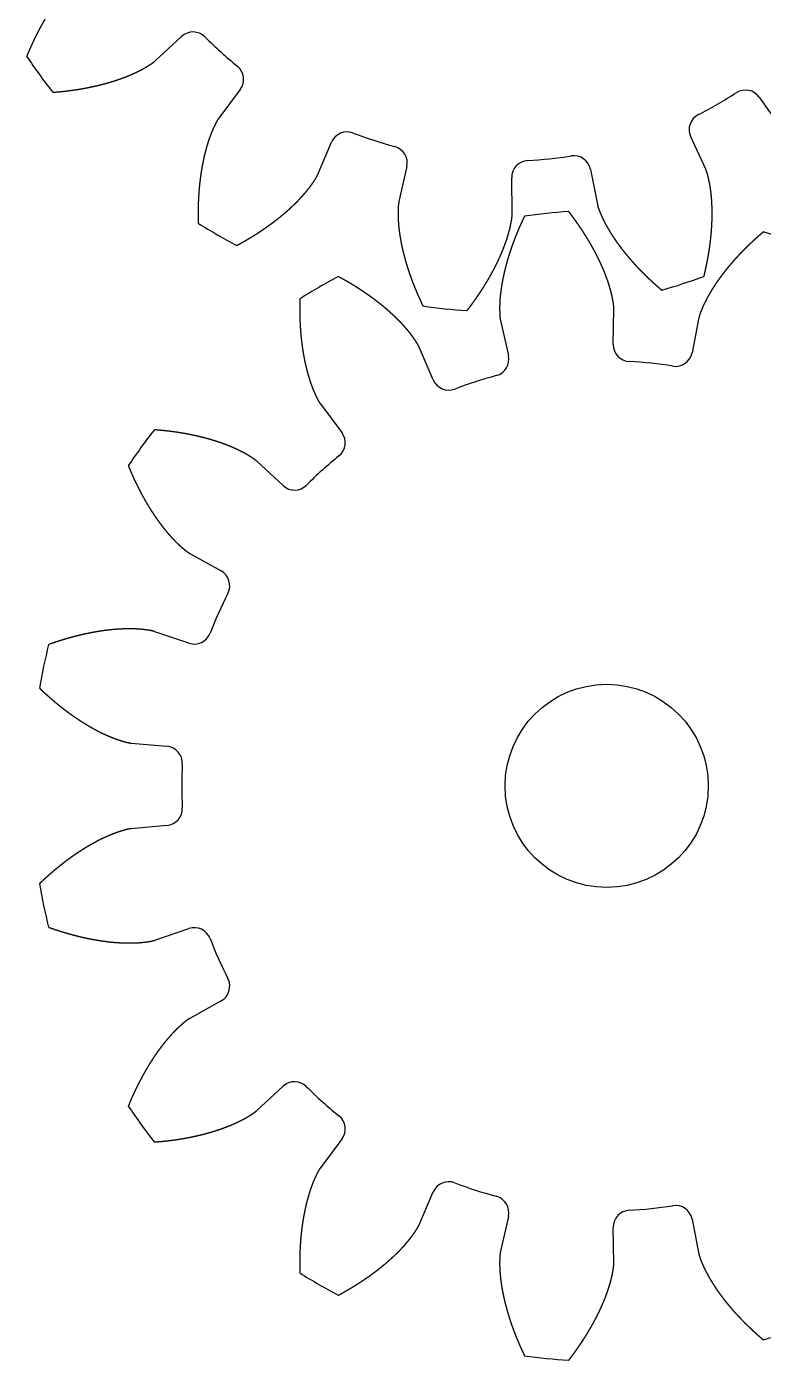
# Model space of a CAD drawing. Header units: inches. Extents: x 0 to 775, y -63 to 305.
# Drawn here: x 671.19 to 692.95, y -59.03 to -19.65 of the extents above; entities that cross this region are included whole.
import ezdxf

# ---------------------------------------------------------------- set-up
doc = ezdxf.new("R2010")
doc.units = ezdxf.units.IN
doc.header["$MEASUREMENT"] = 0

msp = doc.modelspace()

# ---------------------------------------------------------------- linework, layer by layer
at = {"color": 1}
for p, q in [((674.988, -20.654), (675.763, -19.936)), ((677.5, -21.5), (676.867, -22.346)), ((692.827, -21.729), (693.435, -22.593)), ((679.781, -24.028), (680.197, -23.057)), ((691.246, -23.857), (690.802, -22.898)), ((682.42, -23.779), (682.186, -24.809)), ((687.841, -23.86), (688.046, -24.896)), ((685.531, -25.161), (685.516, -24.105)), ((685.186, -28.325), (685.42, -29.355)), ((688.516, -29.029), (688.531, -27.973)), ((691.046, -28.237), (690.841, -29.274)), ((683.197, -30.077), (682.781, -29.106)), ((679.867, -30.788), (680.5, -31.634)), ((678.763, -33.198), (677.988, -32.48)), ((676.011, -35.202), (676.933, -35.717)), ((675.982, -37.852), (674.982, -37.512)), ((674.283, -40.803), (675.335, -40.898)), ((675.335, -43.236), (674.283, -43.331)), ((674.982, -46.622), (675.982, -46.281)), ((676.933, -48.417), (676.011, -48.932)), ((677.988, -51.654), (678.763, -50.936)), ((680.5, -52.5), (679.867, -53.346)), ((682.781, -55.028), (683.197, -54.057)), ((685.42, -54.779), (685.186, -55.809)), ((688.531, -56.161), (688.516, -55.105)), ((690.841, -54.86), (691.046, -55.896))]:
    msp.add_line(p, q, dxfattribs=at)
msp.add_circle((688.321, -42.067), 3, dxfattribs=at)
for centre, radius, start, end in [((676.103, -20.303), 0.5, 45.0534, 132.8103), ((685.321, -11.067), 12.549, 225.0534, 230.9466), ((685.321, -11.067), 17, 213.7877, 218.2123), ((677.1, -21.2), 0.5, 323.1897, 50.9466), ((685.321, -11.067), 12.549, 297.0534, 302.9466), ((692.418, -22.018), 0.5, 35.1897, 122.9466), ((691.256, -22.688), 0.5, 117.0534, 204.8103), ((680.656, -23.254), 0.5, 69.0534, 156.8103), ((685.321, -11.067), 12.549, 249.0534, 254.9466), ((681.932, -23.668), 0.5, 347.1897, 74.9466), ((686.016, -24.098), 0.5, 93.0534, 180.8103), ((685.321, -11.067), 12.549, 273.0534, 278.9466), ((687.351, -23.957), 0.5, 11.1897, 98.9466), ((688.321, -42.067), 17, 93.7877, 98.2123), ((685.321, -11.067), 17, 237.7877, 242.2123), ((688.321, -42.067), 17, 69.7877, 74.2123), ((688.321, -42.067), 17, 117.7877, 122.2123), ((685.321, -11.067), 17, 285.7877, 290.2123), ((685.321, -11.067), 17, 261.7877, 266.2123), ((689.016, -29.036), 0.5, 179.1897, 266.9466), ((684.932, -29.466), 0.5, 285.0534, 12.8103), ((688.321, -42.067), 12.549, 81.0534, 86.9466), ((690.351, -29.177), 0.5, 261.0534, 348.8103), ((683.656, -29.88), 0.5, 203.1897, 290.9466), ((688.321, -42.067), 12.549, 105.0534, 110.9466), ((688.321, -42.067), 17, 141.7877, 146.2123), ((680.1, -31.933), 0.5, 309.0534, 36.8103), ((688.321, -42.067), 12.549, 129.0534, 134.9466), ((679.103, -32.831), 0.5, 227.1897, 314.9466), ((676.689, -36.154), 0.5, 333.0534, 60.8103), ((688.321, -42.067), 12.549, 153.0534, 158.9466), ((676.143, -37.379), 0.5, 251.1897, 338.9466), ((688.321, -42.067), 17, 165.7877, 170.2123), ((675.289, -41.396), 0.5, 357.0534, 84.8103), ((688.321, -42.067), 12.549, 177.0534, 182.9466), ((675.289, -42.738), 0.5, 275.1897, 2.9466), ((688.321, -42.067), 17, 189.7877, 194.2123), ((676.143, -46.755), 0.5, 21.0534, 108.8103), ((688.321, -42.067), 12.549, 201.0534, 206.9466), ((676.689, -47.98), 0.5, 299.1897, 26.9466), ((679.103, -51.303), 0.5, 45.0534, 132.8103), ((688.321, -42.067), 12.549, 225.0534, 230.9466), ((688.321, -42.067), 17, 213.7877, 218.2123), ((680.1, -52.2), 0.5, 323.1897, 50.9466), ((683.656, -54.254), 0.5, 69.0534, 156.8103), ((688.321, -42.067), 12.549, 249.0534, 254.9466), ((684.932, -54.668), 0.5, 347.1897, 74.9466), ((689.016, -55.098), 0.5, 93.0534, 180.8103), ((688.321, -42.067), 12.549, 273.0534, 278.9466), ((690.351, -54.957), 0.5, 11.1897, 98.9466), ((688.321, -42.067), 17, 237.7877, 242.2123), ((688.321, -42.067), 17, 285.7877, 290.2123), ((688.321, -42.067), 17, 261.7877, 266.2123)]:
    msp.add_arc(centre, radius, start, end, dxfattribs=at)
for points in [[(673.011, -17.932), (673.003, -17.936), (672.988, -17.945), (672.966, -17.958), (672.938, -17.977), (672.903, -18.003), (672.87, -18.03), (672.837, -18.057), (672.804, -18.085), (672.771, -18.114), (672.738, -18.142), (672.706, -18.171), (672.674, -18.2), (672.642, -18.23), (672.611, -18.261), (672.58, -18.292), (672.549, -18.324), (672.519, -18.356), (672.489, -18.388), (672.459, -18.42), (672.429, -18.453), (672.4, -18.486), (672.371, -18.52), (672.342, -18.554), (672.313, -18.588), (672.285, -18.623), (672.257, -18.657), (672.229, -18.693), (672.201, -18.728), (672.173, -18.764), (672.146, -18.8), (672.119, -18.836), (672.092, -18.873), (672.066, -18.909), (672.039, -18.946), (672.013, -18.984), (671.987, -19.021), (671.962, -19.059), (671.936, -19.097), (671.911, -19.136), (671.886, -19.174), (671.861, -19.213), (671.836, -19.252), (671.812, -19.291), (671.788, -19.331), (671.764, -19.371), (671.74, -19.411), (671.716, -19.451), (671.693, -19.491), (671.67, -19.532), (671.647, -19.573), (671.624, -19.614), (671.601, -19.655), (671.579, -19.697), (671.557, -19.738), (671.535, -19.78), (671.513, -19.822), (671.491, -19.864), (671.47, -19.907), (671.449, -19.95), (671.428, -19.992), (671.407, -20.035), (671.387, -20.079), (671.366, -20.122), (671.346, -20.166), (671.326, -20.21), (671.307, -20.253), (671.287, -20.298), (671.268, -20.342), (671.249, -20.386), (671.23, -20.431), (671.215, -20.467), (671.204, -20.494), (671.196, -20.512), (671.193, -20.521)], [(671.964, -21.583), (671.974, -21.582), (671.993, -21.581), (672.022, -21.578), (672.061, -21.575), (672.109, -21.571), (672.157, -21.567), (672.206, -21.562), (672.254, -21.557), (672.302, -21.552), (672.349, -21.546), (672.397, -21.541), (672.445, -21.535), (672.492, -21.529), (672.539, -21.522), (672.587, -21.515), (672.634, -21.508), (672.681, -21.501), (672.728, -21.494), (672.774, -21.486), (672.821, -21.478), (672.867, -21.47), (672.914, -21.462), (672.96, -21.453), (673.006, -21.444), (673.052, -21.435), (673.098, -21.425), (673.143, -21.415), (673.189, -21.405), (673.234, -21.395), (673.28, -21.385), (673.325, -21.374), (673.37, -21.363), (673.414, -21.351), (673.459, -21.34), (673.503, -21.328), (673.548, -21.315), (673.592, -21.303), (673.636, -21.29), (673.679, -21.277), (673.723, -21.264), (673.767, -21.25), (673.81, -21.236), (673.853, -21.222), (673.896, -21.208), (673.938, -21.193), (673.981, -21.178), (674.023, -21.162), (674.065, -21.147), (674.107, -21.131), (674.149, -21.114), (674.19, -21.098), (674.231, -21.081), (674.272, -21.063), (674.313, -21.045), (674.353, -21.027), (674.393, -21.009), (674.433, -20.99), (674.473, -20.971), (674.512, -20.952), (674.552, -20.932), (674.59, -20.912), (674.629, -20.891), (674.666, -20.87), (674.704, -20.848), (674.741, -20.825), (674.778, -20.803), (674.815, -20.78), (674.851, -20.757), (674.887, -20.734), (674.922, -20.709), (674.949, -20.688), (674.969, -20.671), (674.982, -20.66), (674.988, -20.654)], [(676.867, -22.346), (676.862, -22.353), (676.852, -22.366), (676.837, -22.388), (676.819, -22.417), (676.798, -22.454), (676.778, -22.492), (676.759, -22.531), (676.741, -22.57), (676.722, -22.609), (676.704, -22.648), (676.686, -22.688), (676.669, -22.728), (676.652, -22.768), (676.636, -22.809), (676.62, -22.85), (676.605, -22.891), (676.59, -22.933), (676.576, -22.974), (676.562, -23.016), (676.548, -23.058), (676.535, -23.101), (676.522, -23.143), (676.509, -23.186), (676.497, -23.229), (676.485, -23.272), (676.473, -23.315), (676.462, -23.359), (676.451, -23.402), (676.441, -23.446), (676.43, -23.49), (676.42, -23.534), (676.411, -23.578), (676.402, -23.623), (676.393, -23.667), (676.384, -23.712), (676.375, -23.757), (676.367, -23.802), (676.36, -23.847), (676.352, -23.893), (676.345, -23.938), (676.338, -23.984), (676.331, -24.029), (676.325, -24.075), (676.319, -24.121), (676.313, -24.167), (676.308, -24.213), (676.302, -24.26), (676.297, -24.306), (676.293, -24.353), (676.288, -24.399), (676.284, -24.446), (676.28, -24.493), (676.277, -24.54), (676.274, -24.587), (676.271, -24.634), (676.268, -24.682), (676.265, -24.729), (676.263, -24.776), (676.261, -24.824), (676.259, -24.872), (676.258, -24.919), (676.257, -24.967), (676.256, -25.015), (676.255, -25.063), (676.255, -25.111), (676.255, -25.16), (676.255, -25.208), (676.255, -25.256), (676.256, -25.305), (676.257, -25.353), (676.258, -25.392), (676.258, -25.421), (676.259, -25.441), (676.259, -25.45)], [(691.195, -27.02), (691.197, -27.011), (691.202, -26.992), (691.209, -26.963), (691.217, -26.925), (691.228, -26.878), (691.239, -26.831), (691.25, -26.784), (691.26, -26.737), (691.27, -26.689), (691.279, -26.642), (691.288, -26.595), (691.298, -26.548), (691.306, -26.501), (691.315, -26.454), (691.323, -26.407), (691.331, -26.36), (691.339, -26.313), (691.346, -26.266), (691.353, -26.22), (691.36, -26.173), (691.367, -26.126), (691.373, -26.079), (691.379, -26.033), (691.385, -25.986), (691.39, -25.94), (691.395, -25.893), (691.4, -25.847), (691.405, -25.8), (691.409, -25.754), (691.413, -25.708), (691.416, -25.661), (691.42, -25.615), (691.423, -25.569), (691.425, -25.523), (691.428, -25.477), (691.43, -25.431), (691.432, -25.385), (691.433, -25.34), (691.434, -25.294), (691.435, -25.248), (691.436, -25.203), (691.436, -25.158), (691.435, -25.112), (691.435, -25.067), (691.434, -25.022), (691.433, -24.977), (691.431, -24.932), (691.429, -24.887), (691.427, -24.842), (691.424, -24.798), (691.421, -24.753), (691.418, -24.709), (691.414, -24.664), (691.41, -24.62), (691.405, -24.576), (691.4, -24.532), (691.394, -24.489), (691.389, -24.445), (691.382, -24.401), (691.376, -24.358), (691.368, -24.315), (691.36, -24.272), (691.352, -24.229), (691.342, -24.187), (691.333, -24.145), (691.323, -24.103), (691.313, -24.061), (691.302, -24.019), (691.291, -23.977), (691.278, -23.936), (691.266, -23.904), (691.256, -23.88), (691.249, -23.865), (691.246, -23.857)], [(677.396, -26.107), (677.404, -26.102), (677.422, -26.093), (677.447, -26.079), (677.481, -26.06), (677.524, -26.037), (677.566, -26.013), (677.608, -25.989), (677.65, -25.965), (677.692, -25.941), (677.733, -25.916), (677.774, -25.892), (677.815, -25.867), (677.856, -25.842), (677.897, -25.817), (677.937, -25.792), (677.978, -25.766), (678.018, -25.741), (678.057, -25.715), (678.097, -25.689), (678.136, -25.663), (678.175, -25.636), (678.214, -25.61), (678.253, -25.583), (678.291, -25.556), (678.33, -25.529), (678.368, -25.501), (678.405, -25.474), (678.443, -25.446), (678.48, -25.418), (678.517, -25.39), (678.554, -25.362), (678.59, -25.334), (678.627, -25.305), (678.663, -25.276), (678.698, -25.247), (678.734, -25.218), (678.769, -25.189), (678.804, -25.159), (678.839, -25.13), (678.873, -25.1), (678.907, -25.07), (678.941, -25.039), (678.975, -25.009), (679.008, -24.978), (679.041, -24.947), (679.074, -24.916), (679.106, -24.885), (679.138, -24.853), (679.17, -24.822), (679.201, -24.79), (679.232, -24.758), (679.263, -24.726), (679.293, -24.693), (679.323, -24.66), (679.353, -24.627), (679.382, -24.594), (679.411, -24.561), (679.439, -24.527), (679.468, -24.494), (679.495, -24.46), (679.522, -24.425), (679.549, -24.391), (679.575, -24.356), (679.6, -24.321), (679.625, -24.285), (679.65, -24.249), (679.674, -24.214), (679.698, -24.178), (679.721, -24.142), (679.743, -24.105), (679.759, -24.075), (679.77, -24.051), (679.777, -24.036), (679.781, -24.028)], [(682.186, -24.809), (682.184, -24.818), (682.18, -24.834), (682.175, -24.86), (682.171, -24.894), (682.167, -24.936), (682.164, -24.979), (682.162, -25.022), (682.161, -25.065), (682.16, -25.109), (682.159, -25.152), (682.159, -25.196), (682.16, -25.239), (682.161, -25.283), (682.163, -25.326), (682.165, -25.37), (682.168, -25.414), (682.171, -25.458), (682.175, -25.502), (682.179, -25.546), (682.184, -25.59), (682.189, -25.634), (682.194, -25.678), (682.2, -25.722), (682.206, -25.766), (682.213, -25.811), (682.22, -25.855), (682.228, -25.899), (682.235, -25.943), (682.243, -25.988), (682.252, -26.032), (682.261, -26.077), (682.27, -26.121), (682.28, -26.165), (682.29, -26.21), (682.3, -26.254), (682.31, -26.299), (682.321, -26.343), (682.333, -26.387), (682.344, -26.432), (682.356, -26.476), (682.368, -26.521), (682.381, -26.565), (682.394, -26.61), (682.407, -26.654), (682.42, -26.699), (682.434, -26.743), (682.448, -26.788), (682.463, -26.832), (682.477, -26.876), (682.492, -26.921), (682.507, -26.965), (682.523, -27.01), (682.539, -27.054), (682.555, -27.098), (682.571, -27.143), (682.588, -27.187), (682.605, -27.231), (682.622, -27.275), (682.64, -27.32), (682.658, -27.364), (682.676, -27.408), (682.694, -27.452), (682.713, -27.497), (682.732, -27.541), (682.751, -27.585), (682.771, -27.629), (682.79, -27.673), (682.81, -27.717), (682.831, -27.761), (682.851, -27.805), (682.868, -27.84), (682.88, -27.866), (682.889, -27.884), (682.893, -27.893)], [(684.198, -28.03), (684.204, -28.022), (684.216, -28.007), (684.234, -27.984), (684.257, -27.953), (684.287, -27.914), (684.316, -27.875), (684.344, -27.836), (684.373, -27.797), (684.401, -27.758), (684.429, -27.719), (684.457, -27.68), (684.484, -27.64), (684.511, -27.601), (684.538, -27.562), (684.565, -27.522), (684.591, -27.482), (684.617, -27.443), (684.643, -27.403), (684.669, -27.363), (684.694, -27.323), (684.719, -27.283), (684.744, -27.243), (684.768, -27.203), (684.792, -27.163), (684.816, -27.122), (684.84, -27.082), (684.863, -27.041), (684.886, -27.001), (684.909, -26.96), (684.931, -26.92), (684.953, -26.879), (684.975, -26.838), (684.997, -26.797), (685.018, -26.756), (685.039, -26.715), (685.059, -26.674), (685.08, -26.633), (685.1, -26.592), (685.119, -26.55), (685.138, -26.509), (685.157, -26.468), (685.176, -26.426), (685.194, -26.385), (685.212, -26.343), (685.23, -26.302), (685.247, -26.26), (685.264, -26.218), (685.28, -26.177), (685.296, -26.135), (685.312, -26.093), (685.327, -26.051), (685.342, -26.009), (685.357, -25.967), (685.371, -25.925), (685.384, -25.883), (685.397, -25.841), (685.41, -25.798), (685.423, -25.756), (685.435, -25.714), (685.446, -25.672), (685.457, -25.629), (685.467, -25.587), (685.477, -25.544), (685.485, -25.502), (685.494, -25.459), (685.502, -25.417), (685.51, -25.374), (685.517, -25.332), (685.523, -25.289), (685.528, -25.247), (685.531, -25.212), (685.531, -25.187), (685.531, -25.169), (685.531, -25.161)], [(688.531, -27.973), (688.531, -27.965), (688.531, -27.947), (688.531, -27.922), (688.528, -27.887), (688.523, -27.845), (688.517, -27.802), (688.51, -27.76), (688.502, -27.717), (688.494, -27.675), (688.485, -27.632), (688.477, -27.59), (688.467, -27.547), (688.457, -27.505), (688.446, -27.462), (688.435, -27.42), (688.423, -27.378), (688.41, -27.336), (688.397, -27.293), (688.384, -27.251), (688.371, -27.209), (688.357, -27.167), (688.342, -27.125), (688.327, -27.083), (688.312, -27.041), (688.296, -26.999), (688.28, -26.957), (688.264, -26.916), (688.247, -26.874), (688.23, -26.832), (688.212, -26.791), (688.194, -26.749), (688.176, -26.708), (688.157, -26.666), (688.138, -26.625), (688.119, -26.583), (688.1, -26.542), (688.08, -26.501), (688.059, -26.46), (688.039, -26.419), (688.018, -26.378), (687.997, -26.337), (687.975, -26.296), (687.953, -26.255), (687.931, -26.214), (687.909, -26.174), (687.886, -26.133), (687.863, -26.093), (687.84, -26.052), (687.816, -26.012), (687.792, -25.971), (687.768, -25.931), (687.744, -25.891), (687.719, -25.851), (687.694, -25.811), (687.669, -25.771), (687.643, -25.731), (687.617, -25.691), (687.591, -25.651), (687.565, -25.612), (687.538, -25.572), (687.511, -25.533), (687.484, -25.493), (687.457, -25.454), (687.429, -25.415), (687.401, -25.376), (687.373, -25.337), (687.344, -25.298), (687.316, -25.259), (687.287, -25.22), (687.257, -25.181), (687.234, -25.15), (687.216, -25.127), (687.204, -25.112), (687.198, -25.104)], [(688.046, -24.896), (688.048, -24.905), (688.051, -24.922), (688.057, -24.947), (688.067, -24.98), (688.081, -25.02), (688.096, -25.061), (688.112, -25.101), (688.128, -25.141), (688.145, -25.181), (688.162, -25.22), (688.179, -25.26), (688.197, -25.3), (688.216, -25.339), (688.236, -25.378), (688.256, -25.417), (688.276, -25.456), (688.297, -25.495), (688.318, -25.534), (688.34, -25.572), (688.362, -25.61), (688.385, -25.649), (688.407, -25.687), (688.431, -25.725), (688.454, -25.763), (688.479, -25.8), (688.503, -25.838), (688.528, -25.875), (688.553, -25.913), (688.578, -25.95), (688.604, -25.987), (688.63, -26.024), (688.657, -26.06), (688.684, -26.097), (688.711, -26.134), (688.738, -26.17), (688.766, -26.206), (688.794, -26.243), (688.822, -26.279), (688.851, -26.314), (688.88, -26.35), (688.909, -26.386), (688.939, -26.421), (688.969, -26.457), (688.999, -26.492), (689.029, -26.527), (689.06, -26.562), (689.091, -26.597), (689.122, -26.632), (689.153, -26.666), (689.185, -26.701), (689.217, -26.735), (689.249, -26.769), (689.282, -26.803), (689.315, -26.837), (689.348, -26.871), (689.381, -26.905), (689.415, -26.938), (689.448, -26.972), (689.482, -27.005), (689.517, -27.038), (689.551, -27.071), (689.586, -27.104), (689.621, -27.137), (689.656, -27.17), (689.692, -27.202), (689.727, -27.234), (689.763, -27.267), (689.8, -27.299), (689.836, -27.331), (689.873, -27.362), (689.902, -27.388), (689.924, -27.407), (689.939, -27.419), (689.947, -27.426)], [(685.893, -25.241), (685.889, -25.25), (685.88, -25.268), (685.868, -25.294), (685.851, -25.329), (685.831, -25.373), (685.81, -25.417), (685.79, -25.461), (685.771, -25.505), (685.751, -25.549), (685.732, -25.593), (685.713, -25.637), (685.694, -25.682), (685.676, -25.726), (685.658, -25.77), (685.64, -25.814), (685.622, -25.858), (685.605, -25.903), (685.588, -25.947), (685.571, -25.991), (685.555, -26.036), (685.539, -26.08), (685.523, -26.124), (685.507, -26.169), (685.492, -26.213), (685.477, -26.258), (685.463, -26.302), (685.448, -26.346), (685.434, -26.391), (685.42, -26.435), (685.407, -26.48), (685.394, -26.524), (685.381, -26.569), (685.368, -26.613), (685.356, -26.658), (685.344, -26.702), (685.333, -26.746), (685.321, -26.791), (685.31, -26.835), (685.3, -26.88), (685.29, -26.924), (685.28, -26.969), (685.27, -27.013), (685.261, -27.057), (685.252, -27.102), (685.243, -27.146), (685.235, -27.19), (685.228, -27.235), (685.22, -27.279), (685.213, -27.323), (685.206, -27.367), (685.2, -27.412), (685.194, -27.456), (685.189, -27.5), (685.184, -27.544), (685.179, -27.588), (685.175, -27.632), (685.171, -27.676), (685.168, -27.72), (685.165, -27.764), (685.163, -27.807), (685.161, -27.851), (685.16, -27.895), (685.159, -27.938), (685.159, -27.982), (685.16, -28.025), (685.161, -28.068), (685.162, -28.112), (685.164, -28.155), (685.167, -28.198), (685.171, -28.24), (685.175, -28.274), (685.18, -28.3), (685.184, -28.316), (685.186, -28.325)], [(692.947, -25.708), (692.939, -25.715), (692.924, -25.727), (692.902, -25.746), (692.873, -25.771), (692.836, -25.803), (692.8, -25.835), (692.763, -25.867), (692.727, -25.899), (692.692, -25.932), (692.656, -25.964), (692.621, -25.997), (692.586, -26.03), (692.551, -26.063), (692.517, -26.096), (692.482, -26.129), (692.448, -26.162), (692.415, -26.195), (692.381, -26.229), (692.348, -26.263), (692.315, -26.296), (692.282, -26.33), (692.249, -26.365), (692.217, -26.399), (692.185, -26.433), (692.153, -26.468), (692.122, -26.502), (692.091, -26.537), (692.06, -26.572), (692.029, -26.607), (691.999, -26.642), (691.969, -26.677), (691.939, -26.713), (691.909, -26.748), (691.88, -26.784), (691.851, -26.819), (691.822, -26.855), (691.794, -26.891), (691.766, -26.928), (691.738, -26.964), (691.711, -27), (691.684, -27.037), (691.657, -27.073), (691.63, -27.11), (691.604, -27.147), (691.578, -27.184), (691.553, -27.221), (691.528, -27.259), (691.503, -27.296), (691.479, -27.334), (691.454, -27.371), (691.431, -27.409), (691.407, -27.447), (691.385, -27.485), (691.362, -27.523), (691.34, -27.562), (691.318, -27.6), (691.297, -27.639), (691.276, -27.678), (691.256, -27.716), (691.236, -27.755), (691.216, -27.795), (691.197, -27.834), (691.179, -27.874), (691.162, -27.913), (691.145, -27.953), (691.128, -27.993), (691.112, -28.033), (691.096, -28.073), (691.081, -28.114), (691.067, -28.154), (691.057, -28.187), (691.051, -28.212), (691.048, -28.229), (691.046, -28.237)], [(682.781, -29.106), (682.777, -29.098), (682.77, -29.083), (682.759, -29.059), (682.743, -29.029), (682.721, -28.992), (682.698, -28.956), (682.674, -28.92), (682.65, -28.884), (682.625, -28.849), (682.6, -28.813), (682.575, -28.778), (682.549, -28.743), (682.522, -28.708), (682.495, -28.674), (682.468, -28.64), (682.439, -28.606), (682.411, -28.573), (682.382, -28.54), (682.353, -28.506), (682.323, -28.474), (682.293, -28.441), (682.263, -28.408), (682.232, -28.376), (682.201, -28.344), (682.17, -28.312), (682.138, -28.28), (682.106, -28.249), (682.074, -28.218), (682.041, -28.187), (682.008, -28.156), (681.975, -28.125), (681.941, -28.095), (681.907, -28.064), (681.873, -28.034), (681.839, -28.004), (681.804, -27.975), (681.769, -27.945), (681.734, -27.916), (681.698, -27.887), (681.663, -27.858), (681.627, -27.829), (681.59, -27.8), (681.554, -27.772), (681.517, -27.744), (681.48, -27.715), (681.443, -27.688), (681.405, -27.66), (681.368, -27.632), (681.33, -27.605), (681.291, -27.578), (681.253, -27.551), (681.214, -27.524), (681.175, -27.498), (681.136, -27.471), (681.097, -27.445), (681.057, -27.419), (681.018, -27.393), (680.978, -27.368), (680.937, -27.342), (680.897, -27.317), (680.856, -27.292), (680.815, -27.267), (680.774, -27.242), (680.733, -27.217), (680.692, -27.193), (680.65, -27.169), (680.608, -27.145), (680.566, -27.121), (680.524, -27.097), (680.481, -27.074), (680.447, -27.055), (680.422, -27.041), (680.404, -27.032), (680.396, -27.027)], [(679.259, -27.684), (679.259, -27.693), (679.258, -27.713), (679.258, -27.742), (679.257, -27.781), (679.256, -27.829), (679.255, -27.878), (679.255, -27.926), (679.255, -27.974), (679.255, -28.023), (679.255, -28.071), (679.256, -28.119), (679.257, -28.167), (679.258, -28.214), (679.259, -28.262), (679.261, -28.31), (679.263, -28.357), (679.265, -28.405), (679.268, -28.452), (679.271, -28.5), (679.274, -28.547), (679.277, -28.594), (679.28, -28.641), (679.284, -28.688), (679.288, -28.734), (679.293, -28.781), (679.297, -28.828), (679.302, -28.874), (679.308, -28.92), (679.313, -28.967), (679.319, -29.013), (679.325, -29.059), (679.331, -29.105), (679.338, -29.15), (679.345, -29.196), (679.352, -29.241), (679.36, -29.287), (679.367, -29.332), (679.375, -29.377), (679.384, -29.422), (679.393, -29.466), (679.402, -29.511), (679.411, -29.555), (679.42, -29.6), (679.43, -29.644), (679.441, -29.688), (679.451, -29.732), (679.462, -29.775), (679.473, -29.819), (679.485, -29.862), (679.497, -29.905), (679.509, -29.948), (679.522, -29.991), (679.535, -30.033), (679.548, -30.076), (679.562, -30.118), (679.576, -30.16), (679.59, -30.201), (679.605, -30.243), (679.62, -30.284), (679.636, -30.325), (679.652, -30.366), (679.669, -30.406), (679.686, -30.446), (679.704, -30.485), (679.722, -30.525), (679.741, -30.564), (679.759, -30.603), (679.778, -30.642), (679.798, -30.68), (679.819, -30.717), (679.837, -30.746), (679.852, -30.767), (679.862, -30.781), (679.867, -30.788)], [(677.988, -32.48), (677.982, -32.474), (677.969, -32.463), (677.949, -32.446), (677.922, -32.425), (677.887, -32.4), (677.851, -32.377), (677.815, -32.354), (677.778, -32.331), (677.741, -32.308), (677.704, -32.286), (677.666, -32.264), (677.629, -32.243), (677.59, -32.222), (677.552, -32.202), (677.512, -32.182), (677.473, -32.163), (677.433, -32.144), (677.393, -32.125), (677.353, -32.106), (677.313, -32.088), (677.272, -32.071), (677.231, -32.053), (677.19, -32.036), (677.149, -32.02), (677.107, -32.003), (677.065, -31.987), (677.023, -31.972), (676.981, -31.956), (676.938, -31.941), (676.896, -31.926), (676.853, -31.912), (676.81, -31.898), (676.767, -31.884), (676.723, -31.87), (676.679, -31.857), (676.636, -31.844), (676.592, -31.831), (676.548, -31.818), (676.503, -31.806), (676.459, -31.794), (676.414, -31.783), (676.37, -31.771), (676.325, -31.76), (676.28, -31.749), (676.234, -31.739), (676.189, -31.728), (676.143, -31.718), (676.098, -31.709), (676.052, -31.699), (676.006, -31.69), (675.96, -31.681), (675.914, -31.672), (675.867, -31.664), (675.821, -31.656), (675.774, -31.648), (675.728, -31.64), (675.681, -31.633), (675.634, -31.625), (675.587, -31.618), (675.539, -31.612), (675.492, -31.605), (675.445, -31.599), (675.397, -31.593), (675.349, -31.588), (675.302, -31.582), (675.254, -31.577), (675.206, -31.572), (675.157, -31.567), (675.109, -31.563), (675.061, -31.559), (675.022, -31.556), (674.993, -31.553), (674.974, -31.552), (674.964, -31.551)], [(674.193, -32.613), (674.196, -32.622), (674.204, -32.64), (674.215, -32.667), (674.23, -32.703), (674.249, -32.747), (674.268, -32.792), (674.287, -32.836), (674.307, -32.88), (674.326, -32.924), (674.346, -32.968), (674.366, -33.012), (674.387, -33.055), (674.407, -33.098), (674.428, -33.141), (674.449, -33.184), (674.47, -33.227), (674.491, -33.269), (674.513, -33.312), (674.535, -33.354), (674.557, -33.396), (674.579, -33.437), (674.601, -33.479), (674.624, -33.52), (674.647, -33.561), (674.67, -33.602), (674.693, -33.643), (674.716, -33.683), (674.74, -33.723), (674.764, -33.763), (674.788, -33.803), (674.812, -33.842), (674.836, -33.882), (674.861, -33.921), (674.886, -33.96), (674.911, -33.998), (674.936, -34.037), (674.962, -34.075), (674.987, -34.113), (675.013, -34.15), (675.039, -34.187), (675.066, -34.225), (675.092, -34.261), (675.119, -34.298), (675.146, -34.334), (675.173, -34.37), (675.201, -34.406), (675.229, -34.441), (675.257, -34.476), (675.285, -34.511), (675.313, -34.546), (675.342, -34.58), (675.371, -34.614), (675.4, -34.648), (675.429, -34.681), (675.459, -34.714), (675.489, -34.746), (675.519, -34.778), (675.549, -34.81), (675.58, -34.842), (675.611, -34.873), (675.642, -34.903), (675.674, -34.933), (675.706, -34.963), (675.738, -34.992), (675.771, -35.02), (675.804, -35.049), (675.837, -35.077), (675.87, -35.104), (675.903, -35.131), (675.938, -35.156), (675.966, -35.176), (675.988, -35.189), (676.003, -35.198), (676.011, -35.202)], [(674.982, -37.512), (674.974, -37.509), (674.958, -37.504), (674.933, -37.497), (674.9, -37.488), (674.858, -37.48), (674.815, -37.473), (674.773, -37.467), (674.73, -37.461), (674.687, -37.455), (674.644, -37.45), (674.601, -37.445), (674.557, -37.441), (674.514, -37.438), (674.47, -37.435), (674.426, -37.433), (674.382, -37.431), (674.338, -37.43), (674.294, -37.429), (674.25, -37.429), (674.206, -37.429), (674.161, -37.429), (674.117, -37.43), (674.072, -37.431), (674.028, -37.433), (673.983, -37.435), (673.938, -37.437), (673.894, -37.44), (673.849, -37.443), (673.804, -37.446), (673.759, -37.45), (673.714, -37.454), (673.669, -37.459), (673.624, -37.464), (673.578, -37.469), (673.533, -37.475), (673.488, -37.48), (673.442, -37.487), (673.397, -37.493), (673.352, -37.5), (673.306, -37.507), (673.261, -37.515), (673.215, -37.523), (673.17, -37.531), (673.124, -37.539), (673.078, -37.548), (673.033, -37.557), (672.987, -37.566), (672.941, -37.576), (672.896, -37.586), (672.85, -37.596), (672.804, -37.607), (672.759, -37.618), (672.713, -37.629), (672.667, -37.64), (672.621, -37.652), (672.575, -37.664), (672.529, -37.676), (672.484, -37.689), (672.438, -37.701), (672.392, -37.715), (672.346, -37.728), (672.3, -37.742), (672.254, -37.756), (672.208, -37.77), (672.163, -37.784), (672.117, -37.799), (672.071, -37.814), (672.025, -37.829), (671.979, -37.845), (671.933, -37.861), (671.897, -37.874), (671.869, -37.883), (671.851, -37.89), (671.842, -37.893)], [(671.569, -39.177), (671.576, -39.184), (671.59, -39.197), (671.611, -39.217), (671.639, -39.244), (671.675, -39.277), (671.71, -39.31), (671.746, -39.343), (671.782, -39.375), (671.818, -39.407), (671.854, -39.439), (671.89, -39.471), (671.926, -39.502), (671.962, -39.533), (671.999, -39.564), (672.035, -39.595), (672.072, -39.625), (672.109, -39.655), (672.146, -39.685), (672.183, -39.715), (672.22, -39.744), (672.257, -39.773), (672.294, -39.802), (672.332, -39.83), (672.369, -39.858), (672.407, -39.886), (672.444, -39.914), (672.482, -39.942), (672.52, -39.969), (672.558, -39.995), (672.596, -40.022), (672.635, -40.048), (672.673, -40.074), (672.711, -40.1), (672.75, -40.125), (672.788, -40.15), (672.827, -40.175), (672.866, -40.199), (672.905, -40.224), (672.944, -40.247), (672.983, -40.271), (673.022, -40.294), (673.061, -40.317), (673.101, -40.339), (673.14, -40.361), (673.18, -40.383), (673.219, -40.405), (673.259, -40.426), (673.299, -40.447), (673.339, -40.467), (673.379, -40.487), (673.419, -40.507), (673.459, -40.526), (673.499, -40.545), (673.54, -40.563), (673.58, -40.581), (673.621, -40.598), (673.661, -40.616), (673.702, -40.632), (673.743, -40.649), (673.784, -40.665), (673.825, -40.68), (673.866, -40.694), (673.907, -40.708), (673.948, -40.721), (673.99, -40.734), (674.031, -40.747), (674.073, -40.759), (674.114, -40.77), (674.156, -40.781), (674.198, -40.791), (674.231, -40.797), (674.257, -40.8), (674.274, -40.802), (674.283, -40.803)], [(674.283, -43.331), (674.274, -43.332), (674.257, -43.334), (674.231, -43.337), (674.198, -43.343), (674.156, -43.353), (674.114, -43.363), (674.073, -43.375), (674.031, -43.387), (673.99, -43.4), (673.948, -43.412), (673.907, -43.426), (673.866, -43.44), (673.825, -43.454), (673.784, -43.469), (673.743, -43.485), (673.702, -43.501), (673.661, -43.518), (673.621, -43.535), (673.58, -43.553), (673.54, -43.571), (673.499, -43.589), (673.459, -43.608), (673.419, -43.627), (673.379, -43.647), (673.339, -43.667), (673.299, -43.687), (673.259, -43.708), (673.219, -43.729), (673.18, -43.751), (673.14, -43.772), (673.101, -43.795), (673.061, -43.817), (673.022, -43.84), (672.983, -43.863), (672.944, -43.886), (672.905, -43.91), (672.866, -43.934), (672.827, -43.959), (672.788, -43.984), (672.75, -44.009), (672.711, -44.034), (672.673, -44.06), (672.635, -44.086), (672.596, -44.112), (672.558, -44.138), (672.52, -44.165), (672.482, -44.192), (672.444, -44.22), (672.407, -44.247), (672.369, -44.275), (672.332, -44.304), (672.294, -44.332), (672.257, -44.361), (672.22, -44.39), (672.183, -44.419), (672.146, -44.449), (672.109, -44.479), (672.072, -44.509), (672.035, -44.539), (671.999, -44.57), (671.962, -44.601), (671.926, -44.632), (671.89, -44.663), (671.854, -44.695), (671.818, -44.727), (671.782, -44.759), (671.746, -44.791), (671.71, -44.824), (671.675, -44.857), (671.639, -44.89), (671.611, -44.917), (671.59, -44.937), (671.576, -44.95), (671.569, -44.957)], [(671.842, -46.241), (671.851, -46.244), (671.869, -46.251), (671.897, -46.26), (671.933, -46.273), (671.979, -46.289), (672.025, -46.305), (672.071, -46.32), (672.117, -46.335), (672.163, -46.35), (672.208, -46.364), (672.254, -46.378), (672.3, -46.392), (672.346, -46.406), (672.392, -46.419), (672.438, -46.432), (672.484, -46.445), (672.529, -46.458), (672.575, -46.47), (672.621, -46.482), (672.667, -46.494), (672.713, -46.505), (672.759, -46.516), (672.804, -46.527), (672.85, -46.538), (672.896, -46.548), (672.941, -46.558), (672.987, -46.568), (673.033, -46.577), (673.078, -46.586), (673.124, -46.595), (673.17, -46.603), (673.215, -46.611), (673.261, -46.619), (673.306, -46.627), (673.352, -46.634), (673.397, -46.641), (673.442, -46.647), (673.488, -46.653), (673.533, -46.659), (673.578, -46.665), (673.624, -46.67), (673.669, -46.675), (673.714, -46.68), (673.759, -46.684), (673.804, -46.688), (673.849, -46.691), (673.894, -46.694), (673.938, -46.697), (673.983, -46.699), (674.028, -46.701), (674.072, -46.703), (674.117, -46.704), (674.161, -46.705), (674.206, -46.705), (674.25, -46.705), (674.294, -46.705), (674.338, -46.704), (674.382, -46.703), (674.426, -46.701), (674.47, -46.699), (674.514, -46.696), (674.557, -46.693), (674.601, -46.688), (674.644, -46.684), (674.687, -46.679), (674.73, -46.673), (674.773, -46.667), (674.815, -46.661), (674.858, -46.654), (674.9, -46.646), (674.933, -46.637), (674.958, -46.63), (674.974, -46.625), (674.982, -46.622)], [(676.011, -48.932), (676.003, -48.936), (675.988, -48.945), (675.966, -48.958), (675.938, -48.977), (675.903, -49.003), (675.87, -49.03), (675.837, -49.057), (675.804, -49.085), (675.771, -49.114), (675.738, -49.142), (675.706, -49.171), (675.674, -49.2), (675.642, -49.23), (675.611, -49.261), (675.58, -49.292), (675.549, -49.324), (675.519, -49.356), (675.489, -49.388), (675.459, -49.42), (675.429, -49.453), (675.4, -49.486), (675.371, -49.52), (675.342, -49.554), (675.313, -49.588), (675.285, -49.623), (675.257, -49.657), (675.229, -49.693), (675.201, -49.728), (675.173, -49.764), (675.146, -49.8), (675.119, -49.836), (675.092, -49.873), (675.066, -49.909), (675.039, -49.946), (675.013, -49.984), (674.987, -50.021), (674.962, -50.059), (674.936, -50.097), (674.911, -50.136), (674.886, -50.174), (674.861, -50.213), (674.836, -50.252), (674.812, -50.291), (674.788, -50.331), (674.764, -50.371), (674.74, -50.411), (674.716, -50.451), (674.693, -50.491), (674.67, -50.532), (674.647, -50.573), (674.624, -50.614), (674.601, -50.655), (674.579, -50.697), (674.557, -50.738), (674.535, -50.78), (674.513, -50.822), (674.491, -50.864), (674.47, -50.907), (674.449, -50.95), (674.428, -50.992), (674.407, -51.035), (674.387, -51.079), (674.366, -51.122), (674.346, -51.166), (674.326, -51.21), (674.307, -51.253), (674.287, -51.298), (674.268, -51.342), (674.249, -51.386), (674.23, -51.431), (674.215, -51.467), (674.204, -51.494), (674.196, -51.512), (674.193, -51.521)], [(674.964, -52.583), (674.974, -52.582), (674.993, -52.581), (675.022, -52.578), (675.061, -52.575), (675.109, -52.571), (675.157, -52.567), (675.206, -52.562), (675.254, -52.557), (675.302, -52.552), (675.349, -52.546), (675.397, -52.541), (675.445, -52.535), (675.492, -52.529), (675.539, -52.522), (675.587, -52.515), (675.634, -52.508), (675.681, -52.501), (675.728, -52.494), (675.774, -52.486), (675.821, -52.478), (675.867, -52.47), (675.914, -52.462), (675.96, -52.453), (676.006, -52.444), (676.052, -52.435), (676.098, -52.425), (676.143, -52.415), (676.189, -52.405), (676.234, -52.395), (676.28, -52.385), (676.325, -52.374), (676.37, -52.363), (676.414, -52.351), (676.459, -52.34), (676.503, -52.328), (676.548, -52.315), (676.592, -52.303), (676.636, -52.29), (676.679, -52.277), (676.723, -52.264), (676.767, -52.25), (676.81, -52.236), (676.853, -52.222), (676.896, -52.208), (676.938, -52.193), (676.981, -52.178), (677.023, -52.162), (677.065, -52.147), (677.107, -52.131), (677.149, -52.114), (677.19, -52.098), (677.231, -52.081), (677.272, -52.063), (677.313, -52.045), (677.353, -52.027), (677.393, -52.009), (677.433, -51.99), (677.473, -51.971), (677.512, -51.952), (677.552, -51.932), (677.59, -51.912), (677.629, -51.891), (677.666, -51.87), (677.704, -51.848), (677.741, -51.825), (677.778, -51.803), (677.815, -51.78), (677.851, -51.757), (677.887, -51.734), (677.922, -51.709), (677.949, -51.688), (677.969, -51.671), (677.982, -51.66), (677.988, -51.654)], [(679.867, -53.346), (679.862, -53.353), (679.852, -53.366), (679.837, -53.388), (679.819, -53.417), (679.798, -53.454), (679.778, -53.492), (679.759, -53.531), (679.741, -53.57), (679.722, -53.609), (679.704, -53.648), (679.686, -53.688), (679.669, -53.728), (679.652, -53.768), (679.636, -53.809), (679.62, -53.85), (679.605, -53.891), (679.59, -53.933), (679.576, -53.974), (679.562, -54.016), (679.548, -54.058), (679.535, -54.101), (679.522, -54.143), (679.509, -54.186), (679.497, -54.229), (679.485, -54.272), (679.473, -54.315), (679.462, -54.359), (679.451, -54.402), (679.441, -54.446), (679.43, -54.49), (679.42, -54.534), (679.411, -54.578), (679.402, -54.623), (679.393, -54.667), (679.384, -54.712), (679.375, -54.757), (679.367, -54.802), (679.36, -54.847), (679.352, -54.893), (679.345, -54.938), (679.338, -54.984), (679.331, -55.029), (679.325, -55.075), (679.319, -55.121), (679.313, -55.167), (679.308, -55.213), (679.302, -55.26), (679.297, -55.306), (679.293, -55.353), (679.288, -55.399), (679.284, -55.446), (679.28, -55.493), (679.277, -55.54), (679.274, -55.587), (679.271, -55.634), (679.268, -55.682), (679.265, -55.729), (679.263, -55.776), (679.261, -55.824), (679.259, -55.872), (679.258, -55.919), (679.257, -55.967), (679.256, -56.015), (679.255, -56.063), (679.255, -56.111), (679.255, -56.16), (679.255, -56.208), (679.255, -56.256), (679.256, -56.305), (679.257, -56.353), (679.258, -56.392), (679.258, -56.421), (679.259, -56.441), (679.259, -56.45)], [(680.396, -57.107), (680.404, -57.102), (680.422, -57.093), (680.447, -57.079), (680.481, -57.06), (680.524, -57.037), (680.566, -57.013), (680.608, -56.989), (680.65, -56.965), (680.692, -56.941), (680.733, -56.916), (680.774, -56.892), (680.815, -56.867), (680.856, -56.842), (680.897, -56.817), (680.937, -56.792), (680.978, -56.766), (681.018, -56.741), (681.057, -56.715), (681.097, -56.689), (681.136, -56.663), (681.175, -56.636), (681.214, -56.61), (681.253, -56.583), (681.291, -56.556), (681.33, -56.529), (681.368, -56.501), (681.405, -56.474), (681.443, -56.446), (681.48, -56.418), (681.517, -56.39), (681.554, -56.362), (681.59, -56.334), (681.627, -56.305), (681.663, -56.276), (681.698, -56.247), (681.734, -56.218), (681.769, -56.189), (681.804, -56.159), (681.839, -56.13), (681.873, -56.1), (681.907, -56.07), (681.941, -56.039), (681.975, -56.009), (682.008, -55.978), (682.041, -55.947), (682.074, -55.916), (682.106, -55.885), (682.138, -55.853), (682.17, -55.822), (682.201, -55.79), (682.232, -55.758), (682.263, -55.726), (682.293, -55.693), (682.323, -55.66), (682.353, -55.627), (682.382, -55.594), (682.411, -55.561), (682.439, -55.527), (682.468, -55.494), (682.495, -55.46), (682.522, -55.425), (682.549, -55.391), (682.575, -55.356), (682.6, -55.321), (682.625, -55.285), (682.65, -55.249), (682.674, -55.214), (682.698, -55.178), (682.721, -55.142), (682.743, -55.105), (682.759, -55.075), (682.77, -55.051), (682.777, -55.036), (682.781, -55.028)], [(685.186, -55.809), (685.184, -55.818), (685.18, -55.834), (685.175, -55.86), (685.171, -55.894), (685.167, -55.936), (685.164, -55.979), (685.162, -56.022), (685.161, -56.065), (685.16, -56.109), (685.159, -56.152), (685.159, -56.196), (685.16, -56.239), (685.161, -56.283), (685.163, -56.326), (685.165, -56.37), (685.168, -56.414), (685.171, -56.458), (685.175, -56.502), (685.179, -56.546), (685.184, -56.59), (685.189, -56.634), (685.194, -56.678), (685.2, -56.722), (685.206, -56.766), (685.213, -56.811), (685.22, -56.855), (685.228, -56.899), (685.235, -56.943), (685.243, -56.988), (685.252, -57.032), (685.261, -57.077), (685.27, -57.121), (685.28, -57.165), (685.29, -57.21), (685.3, -57.254), (685.31, -57.299), (685.321, -57.343), (685.333, -57.387), (685.344, -57.432), (685.356, -57.476), (685.368, -57.521), (685.381, -57.565), (685.394, -57.61), (685.407, -57.654), (685.42, -57.699), (685.434, -57.743), (685.448, -57.788), (685.463, -57.832), (685.477, -57.876), (685.492, -57.921), (685.507, -57.965), (685.523, -58.01), (685.539, -58.054), (685.555, -58.098), (685.571, -58.143), (685.588, -58.187), (685.605, -58.231), (685.622, -58.275), (685.64, -58.32), (685.658, -58.364), (685.676, -58.408), (685.694, -58.452), (685.713, -58.497), (685.732, -58.541), (685.751, -58.585), (685.771, -58.629), (685.79, -58.673), (685.81, -58.717), (685.831, -58.761), (685.851, -58.805), (685.868, -58.84), (685.88, -58.866), (685.889, -58.884), (685.893, -58.893)], [(691.046, -55.896), (691.048, -55.905), (691.051, -55.922), (691.057, -55.947), (691.067, -55.98), (691.081, -56.02), (691.096, -56.061), (691.112, -56.101), (691.128, -56.141), (691.145, -56.181), (691.162, -56.22), (691.179, -56.26), (691.197, -56.3), (691.216, -56.339), (691.236, -56.378), (691.256, -56.417), (691.276, -56.456), (691.297, -56.495), (691.318, -56.534), (691.34, -56.572), (691.362, -56.61), (691.385, -56.649), (691.407, -56.687), (691.431, -56.725), (691.454, -56.763), (691.479, -56.8), (691.503, -56.838), (691.528, -56.875), (691.553, -56.913), (691.578, -56.95), (691.604, -56.987), (691.63, -57.024), (691.657, -57.06), (691.684, -57.097), (691.711, -57.134), (691.738, -57.17), (691.766, -57.206), (691.794, -57.243), (691.822, -57.279), (691.851, -57.314), (691.88, -57.35), (691.909, -57.386), (691.939, -57.421), (691.969, -57.457), (691.999, -57.492), (692.029, -57.527), (692.06, -57.562), (692.091, -57.597), (692.122, -57.632), (692.153, -57.666), (692.185, -57.701), (692.217, -57.735), (692.249, -57.769), (692.282, -57.803), (692.315, -57.837), (692.348, -57.871), (692.381, -57.905), (692.415, -57.938), (692.448, -57.972), (692.482, -58.005), (692.517, -58.038), (692.551, -58.071), (692.586, -58.104), (692.621, -58.137), (692.656, -58.17), (692.692, -58.202), (692.727, -58.234), (692.763, -58.267), (692.8, -58.299), (692.836, -58.331), (692.873, -58.362), (692.902, -58.388), (692.924, -58.407), (692.939, -58.419), (692.947, -58.426)], [(687.198, -59.03), (687.204, -59.022), (687.216, -59.007), (687.234, -58.984), (687.257, -58.953), (687.287, -58.914), (687.316, -58.875), (687.344, -58.836), (687.373, -58.797), (687.401, -58.758), (687.429, -58.719), (687.457, -58.68), (687.484, -58.64), (687.511, -58.601), (687.538, -58.562), (687.565, -58.522), (687.591, -58.482), (687.617, -58.443), (687.643, -58.403), (687.669, -58.363), (687.694, -58.323), (687.719, -58.283), (687.744, -58.243), (687.768, -58.203), (687.792, -58.163), (687.816, -58.122), (687.84, -58.082), (687.863, -58.041), (687.886, -58.001), (687.909, -57.96), (687.931, -57.92), (687.953, -57.879), (687.975, -57.838), (687.997, -57.797), (688.018, -57.756), (688.039, -57.715), (688.059, -57.674), (688.08, -57.633), (688.1, -57.592), (688.119, -57.55), (688.138, -57.509), (688.157, -57.468), (688.176, -57.426), (688.194, -57.385), (688.212, -57.343), (688.23, -57.302), (688.247, -57.26), (688.264, -57.218), (688.28, -57.177), (688.296, -57.135), (688.312, -57.093), (688.327, -57.051), (688.342, -57.009), (688.357, -56.967), (688.371, -56.925), (688.384, -56.883), (688.397, -56.841), (688.41, -56.798), (688.423, -56.756), (688.435, -56.714), (688.446, -56.672), (688.457, -56.629), (688.467, -56.587), (688.477, -56.544), (688.485, -56.502), (688.494, -56.459), (688.502, -56.417), (688.51, -56.374), (688.517, -56.332), (688.523, -56.289), (688.528, -56.247), (688.531, -56.212), (688.531, -56.187), (688.531, -56.169), (688.531, -56.161)]]:
    msp.add_open_spline(points, degree=5, dxfattribs=at)

doc.saveas('drawing.dxf')
